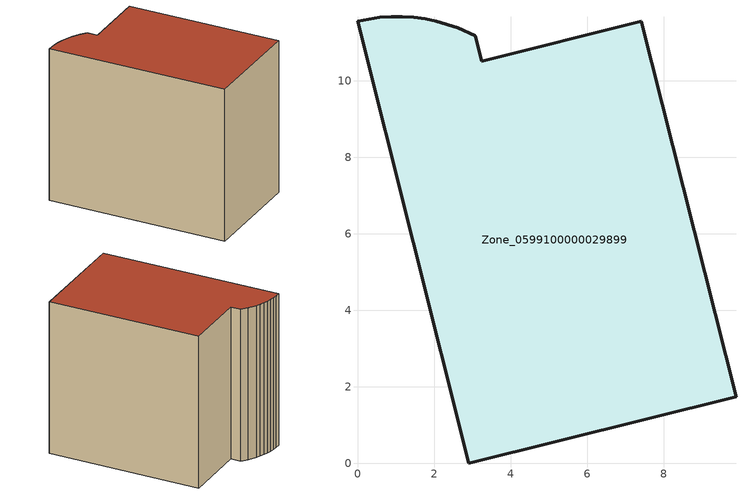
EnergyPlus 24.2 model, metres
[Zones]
Zone_0599100000029899
 floor ground (C_G): 1.47,11.66 1.76,11.62 2.06,11.56 2.62,11.38 3.07,11.17 3.24,10.51 7.42,11.56 9.89,1.75 2.91,0 0,11.55 0.29,11.62 0.58,11.66 0.88,11.68 1.18,11.68 z0
 wall outside (C_F): 7.42,11.56 3.24,10.51 3.07,11.17 2.62,11.38 2.06,11.56 1.76,11.62 1.47,11.66 1.18,11.68 0.88,11.68 0.58,11.66 0.29,11.62 0,11.55 2.91,0 9.89,1.75 7.42,11.56 z0:10.35
 roof outside (C_R): 0.58,11.66 0.29,11.62 0,11.55 2.91,0 9.89,1.75 7.42,11.56 3.24,10.51 3.07,11.17 2.62,11.38 2.06,11.56 1.76,11.62 1.47,11.66 1.18,11.68 0.88,11.68 z10.35
[BUILDING]
Pand.0599100000029899: North Axis=0; Terrain=City; Loads Convergence Tolerance Value=0.04; Temperature Convergence Tolerance Value=0.4; Solar Distribution=FullExterior; Maximum Number of Warmup Days=25; Minimum Number of Warmup Days=1
[Site:Location]
Rotterdam.The.Hague.AP_ZH_NLD Design_Conditions: Latitude=51.96; Longitude=4.45; Time Zone=1; Elevation=-4.5
[SITE:GROUNDTEMPERATURE:BUILDINGSURFACE]
18, 18, 18, 18, 18, 18, 18, 18, 18, 18, 18, 18
[MATERIAL] Thermal Absorptance=0.9; Solar Absorptance=0.7; Visible Absorptance=0.7
Name | Roughness | Thickness | Conductivity | Density | Specific Heat
G.TI.1992-2005 | MediumSmooth | 0.15 | 0.06 | 540 | 1210
F.TI.1992-2005 | Rough | 0.3 | 0.12 | 1920 | 840
R.TI.1992-2005 | MediumRough | 0.2 | 0.08 | 1500 | 1000
[CONSTRUCTION]
C_G: G.TI.1992-2005
C_F: F.TI.1992-2005
C_R: R.TI.1992-2005
[ZONE]
Zone_0599100000029899: Type=1; Multiplier=1; Ceiling Height=Autocalculate; Volume=Autocalculate; Floor Area=autocalculate; Part of Total Floor Area=Yes
[ZONEINFILTRATION:DESIGNFLOWRATE]
Infil_Zone_0599100000029899: Zone or ZoneList or Space or SpaceList=Zone_0599100000029899; Schedule=AlwaysOn; Design Flow Rate Calculation Method=Flow/Area; Flow Rate per Floor Area=0.0015; Constant Term Coefficient=1; Temperature Term Coefficient=0; Velocity Term Coefficient=0; Velocity Squared Term Coefficient=0
[HVACTEMPLATE:ZONE:IDEALLOADSAIRSYSTEM]
Zone_0599100000029899: Maximum Heating Supply Air Temperature=50; Minimum Cooling Supply Air Temperature=13; Maximum Heating Supply Air Humidity Ratio=0.0156; Minimum Cooling Supply Air Humidity Ratio=0.0077; Heating Limit=NoLimit; Cooling Limit=NoLimit; Dehumidification Control Type=ConstantSensibleHeatRatio; Cooling Sensible Heat Ratio=0.7; Dehumidification Setpoint=60; Humidification Control Type=None; Humidification Setpoint=30; Outdoor Air Method=None; Outdoor Air Flow Rate per Person=0.00944; Outdoor Air Flow Rate per Zone Floor Area=0; Outdoor Air Flow Rate per Zone=0; Demand Controlled Ventilation Type=None; Outdoor Air Economizer Type=NoEconomizer; Heat Recovery Type=None; Sensible Heat Recovery Effectiveness=0.7; Latent Heat Recovery Effectiveness=0.65
[ZONECONTROL:THERMOSTAT]
ThermostatControl_Zone_0599100000029899: Zone or ZoneList=Zone_0599100000029899; Control Type Schedule=DualSetpointControlType; Control 1=Thermostat_Zone_0599100000029899; Temperature Difference Between Cutout And Setpoint=0
[THERMOSTATSETPOINT:DUALSETPOINT]
Thermostat_Zone_0599100000029899: Heating Setpoint Temperature Schedule=HeatingSetpoint_Zone_0599100000029899; Cooling Setpoint Temperature Schedule=CoolingSetpoint_Zone_0599100000029899
[SCHEDULE:COMPACT]
HeatingSetpoint_Zone_0599100000029899: Through: 12/31, For: AllDays, Until: 24:00, 21
CoolingSetpoint_Zone_0599100000029899: Through: 12/31, For: AllDays, Until: 24:00, 24
DualSetpointControlType: Through: 12/31, For: AllDays, Until: 24:00, 4
AlwaysOn: Through: 12/31, For: AllDays, Until: 24:00, 1
